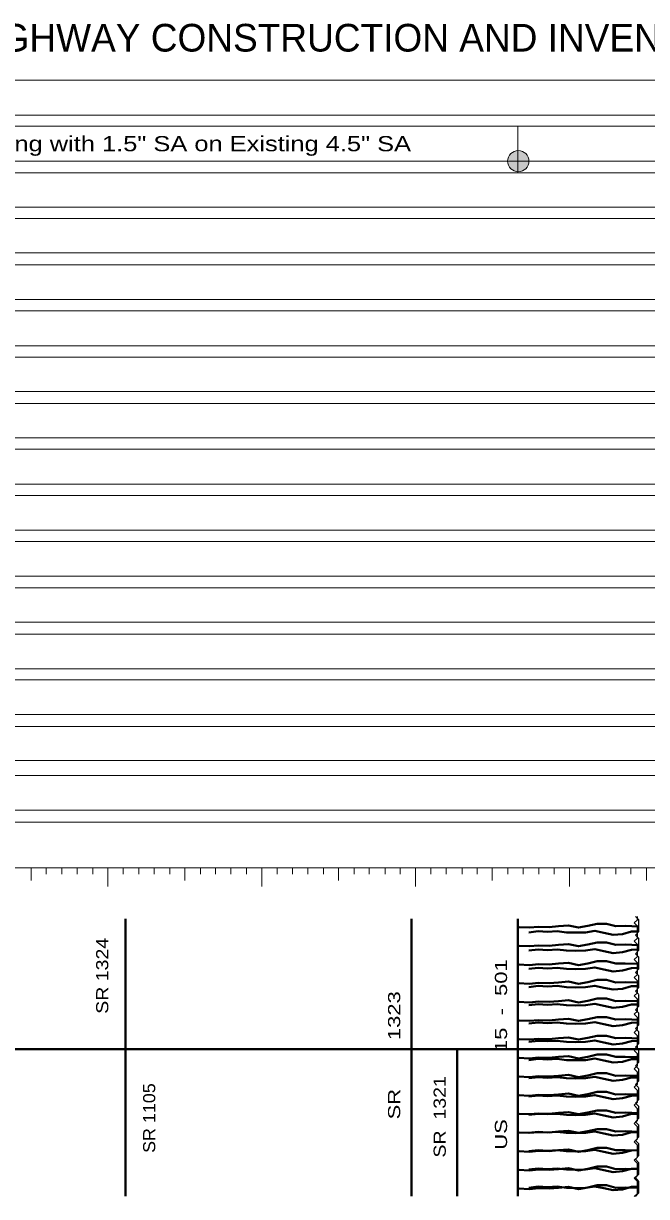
# Model space of a CAD drawing. Extents: x -6.9 to 14.9, y -10.9 to 5.7.
# Drawn here: x -2.9 to 1.19, y -2.04 to 5.67 of the extents above; entities that cross this region are included whole.
import ezdxf
from ezdxf.enums import TextEntityAlignment as Align

# ---------------------------------------------------------------- set-up
doc = ezdxf.new("R2010")
doc.units = 0
doc.header["$LTSCALE"] = 0.04
doc.layers.add('1', color=7, linetype='Continuous', lineweight=13)

msp = doc.modelspace()

# ---------------------------------------------------------------- hatches: boundary and pattern name
at = {"layer": '1'}
msp.add_hatch(color=256, dxfattribs=at).paths.add_polyline_path([(0.421, 4.767, 1), (0.281, 4.767, 1)])

# ---------------------------------------------------------------- linework, layer by layer
for p, q in [((-6.921, 5.3), (14.851, 5.3)), ((-5.382, 5.069), (14.851, 5.069)), ((-6.921, 4.997), (14.851, 4.997)), ((0.348, 4.69), (0.348, 4.997)), ((-5.382, 4.768), (14.851, 4.768)), ((-6.396, 4.69), (14.851, 4.69)), ((-5.382, 4.464), (14.851, 4.464)), ((-6.396, 4.389), (14.851, 4.389)), ((-5.382, 4.163), (14.851, 4.163)), ((-6.396, 4.085), (14.851, 4.085)), ((-6.396, 3.783), (14.851, 3.783)), ((-5.382, 3.856), (14.851, 3.856)), ((-5.382, 3.553), (14.851, 3.553)), ((-6.396, 3.477), (14.851, 3.477)), ((-5.382, 3.251), (14.851, 3.251)), ((-6.396, 3.173), (14.851, 3.173)), ((-5.382, 2.947), (14.851, 2.947)), ((-6.396, 2.872), (14.851, 2.872)), ((-5.382, 2.643), (14.851, 2.643)), ((-6.396, 2.568), (14.851, 2.568)), ((-5.382, 2.34), (14.851, 2.34)), ((-6.396, 2.264), (14.851, 2.264)), ((-5.382, 2.036), (14.851, 2.036)), ((-6.396, 1.96), (14.851, 1.96)), ((-5.382, 1.734), (14.851, 1.734)), ((-6.396, 1.656), (14.851, 1.656)), ((-5.382, 1.428), (14.851, 1.428)), ((-6.396, 1.355), (14.851, 1.355)), ((-5.382, 1.126), (14.851, 1.126)), ((-6.396, 1.049), (14.851, 1.049)), ((-5.382, 0.825), (14.851, 0.825)), ((-6.921, 0.725), (14.851, 0.725)), ((-5.382, 0.497), (14.851, 0.497)), ((-2.854, 0.035), (-2.854, 0.118)), ((-2.754, 0.076), (-2.754, 0.118)), ((-2.652, 0.076), (-2.652, 0.118)), ((-2.55, 0.076), (-2.55, 0.118)), ((-2.448, 0.076), (-2.448, 0.118)), ((-2.348, -0.004), (-2.348, 0.118)), ((-2.249, 0.076), (-2.249, 0.118)), ((-2.146, 0.076), (-2.146, 0.118)), ((-2.044, 0.076), (-2.044, 0.118)), ((-1.942, 0.076), (-1.942, 0.118)), ((-1.843, 0.035), (-1.843, 0.118)), ((-1.74, 0.076), (-1.74, 0.118)), ((-1.641, 0.076), (-1.641, 0.118)), ((-1.539, 0.076), (-1.539, 0.118)), ((-1.437, 0.076), (-1.437, 0.118)), ((-1.337, -0.004), (-1.337, 0.118)), ((-1.235, 0.076), (-1.235, 0.118)), ((-1.135, 0.076), (-1.135, 0.118)), ((-1.033, 0.076), (-1.033, 0.118)), ((-0.931, 0.076), (-0.931, 0.118)), ((-0.831, 0.035), (-0.831, 0.118)), ((-0.729, 0.076), (-0.729, 0.118)), ((-0.63, 0.076), (-0.63, 0.118)), ((-0.525, 0.076), (-0.525, 0.118)), ((-0.425, 0.076), (-0.425, 0.118)), ((-0.326, -0.004), (-0.326, 0.118)), ((-0.224, 0.076), (-0.224, 0.118)), ((-0.124, 0.076), (-0.124, 0.118)), ((-0.019, 0.076), (-0.019, 0.118)), ((0.08, 0.076), (0.08, 0.118)), ((0.18, 0.035), (0.18, 0.118)), ((0.282, 0.076), (0.282, 0.118)), ((0.382, 0.076), (0.382, 0.118)), ((0.486, 0.076), (0.486, 0.118)), ((0.586, 0.076), (0.586, 0.118)), ((0.688, -0.004), (0.688, 0.118)), ((0.788, 0.076), (0.788, 0.118)), ((0.887, 0.076), (0.887, 0.118)), ((0.992, 0.076), (0.992, 0.118)), ((1.092, 0.076), (1.092, 0.118)), ((1.194, 0.035), (1.194, 0.118))]:
    msp.add_line(p, q, dxfattribs=at)
at = {"layer": '1', "lineweight": 40}
for p, q in [((-2.232, -2.041), (-2.232, -0.217)), ((-0.352, -2.041), (-0.352, -0.217)), ((0.348, -2.041), (0.348, -0.217)), ((-0.052, -1.075), (-0.052, -2.041))]:
    msp.add_line(p, q, dxfattribs=at)
at = {"layer": '1', "lineweight": 25}
for p, q in [((1.113, -0.244), (1.135, -0.224)), ((1.121, -0.202), (1.141, -0.222)), ((1.121, -0.202), (1.141, -0.222)), ((1.135, -0.224), (1.135, -0.202)), ((1.141, -0.222), (1.141, -0.302)), ((1.141, -0.222), (1.141, -0.302)), ((1.135, -0.266), (1.113, -0.244)), ((1.141, -0.303), (1.121, -0.325)), ((1.141, -0.303), (1.121, -0.325)), ((1.135, -0.344), (1.135, -0.266)), ((1.113, -0.364), (1.135, -0.344)), ((1.135, -0.386), (1.113, -0.364)), ((1.121, -0.325), (1.141, -0.345)), ((1.121, -0.325), (1.141, -0.345)), ((1.141, -0.345), (1.141, -0.425)), ((1.141, -0.345), (1.141, -0.425)), ((1.141, -0.425), (1.121, -0.447)), ((1.141, -0.425), (1.121, -0.447)), ((1.121, -0.448), (1.141, -0.468)), ((1.121, -0.448), (1.141, -0.468)), ((1.135, -0.464), (1.135, -0.386)), ((1.113, -0.484), (1.135, -0.464)), ((1.135, -0.506), (1.113, -0.484)), ((1.135, -0.584), (1.135, -0.506)), ((1.141, -0.468), (1.141, -0.548)), ((1.141, -0.468), (1.141, -0.548)), ((1.113, -0.604), (1.135, -0.584)), ((1.135, -0.626), (1.113, -0.604)), ((1.141, -0.548), (1.121, -0.57)), ((1.141, -0.548), (1.121, -0.57)), ((1.121, -0.571), (1.141, -0.591)), ((1.121, -0.571), (1.141, -0.591)), ((1.141, -0.591), (1.141, -0.671)), ((1.141, -0.591), (1.141, -0.671)), ((1.141, -0.671), (1.121, -0.693)), ((1.141, -0.671), (1.121, -0.693)), ((1.121, -0.693), (1.141, -0.713)), ((1.121, -0.693), (1.141, -0.713)), ((1.135, -0.704), (1.135, -0.626)), ((1.113, -0.724), (1.135, -0.704)), ((1.135, -0.746), (1.113, -0.724)), ((1.135, -0.824), (1.135, -0.746)), ((1.141, -0.714), (1.141, -0.793)), ((1.141, -0.714), (1.141, -0.793)), ((1.113, -0.844), (1.135, -0.824)), ((1.135, -0.866), (1.113, -0.844)), ((1.141, -0.794), (1.121, -0.816)), ((1.141, -0.794), (1.121, -0.816)), ((1.121, -0.816), (1.141, -0.836)), ((1.121, -0.816), (1.141, -0.836)), ((1.141, -0.836), (1.141, -0.916)), ((1.141, -0.836), (1.141, -0.916)), ((1.141, -0.917), (1.121, -0.939)), ((1.141, -0.917), (1.121, -0.939)), ((1.135, -0.944), (1.135, -0.866)), ((1.113, -0.964), (1.135, -0.944)), ((1.135, -0.986), (1.113, -0.964)), ((1.121, -0.939), (1.141, -0.959)), ((1.121, -0.939), (1.141, -0.959)), ((1.135, -1.064), (1.135, -0.986)), ((1.141, -0.959), (1.141, -1.039)), ((1.141, -0.959), (1.141, -1.039)), ((1.113, -1.084), (1.135, -1.064)), ((1.141, -1.039), (1.121, -1.061)), ((1.141, -1.039), (1.121, -1.061)), ((1.121, -1.062), (1.141, -1.082)), ((1.121, -1.062), (1.141, -1.082)), ((1.135, -1.106), (1.113, -1.084)), ((1.135, -1.184), (1.135, -1.106)), ((1.141, -1.082), (1.141, -1.162)), ((1.141, -1.082), (1.141, -1.162)), ((1.113, -1.204), (1.135, -1.184)), ((1.135, -1.226), (1.113, -1.204)), ((1.141, -1.162), (1.121, -1.184)), ((1.141, -1.162), (1.121, -1.184)), ((1.121, -1.185), (1.141, -1.205)), ((1.121, -1.185), (1.141, -1.205)), ((1.135, -1.304), (1.135, -1.226)), ((1.141, -1.205), (1.141, -1.285)), ((1.141, -1.205), (1.141, -1.285)), ((1.113, -1.324), (1.135, -1.304)), ((1.141, -1.285), (1.121, -1.307)), ((1.141, -1.285), (1.121, -1.307)), ((1.121, -1.307), (1.141, -1.327)), ((1.121, -1.307), (1.141, -1.327)), ((1.135, -1.346), (1.113, -1.324)), ((1.135, -1.424), (1.135, -1.346)), ((1.141, -1.328), (1.141, -1.407)), ((1.141, -1.328), (1.141, -1.407)), ((1.113, -1.444), (1.135, -1.424)), ((1.135, -1.466), (1.113, -1.444)), ((1.141, -1.408), (1.121, -1.43)), ((1.141, -1.408), (1.121, -1.43)), ((1.121, -1.43), (1.141, -1.45)), ((1.121, -1.43), (1.141, -1.45)), ((1.135, -1.544), (1.135, -1.466)), ((1.141, -1.45), (1.141, -1.53)), ((1.141, -1.45), (1.141, -1.53)), ((1.141, -1.531), (1.121, -1.553)), ((1.141, -1.531), (1.121, -1.553)), ((1.113, -1.564), (1.135, -1.544)), ((1.135, -1.586), (1.113, -1.564)), ((1.121, -1.553), (1.141, -1.573)), ((1.121, -1.553), (1.141, -1.573)), ((1.135, -1.664), (1.135, -1.586)), ((1.141, -1.573), (1.141, -1.653)), ((1.141, -1.573), (1.141, -1.653)), ((1.113, -1.684), (1.135, -1.664)), ((1.135, -1.706), (1.113, -1.684)), ((1.141, -1.653), (1.121, -1.675)), ((1.141, -1.653), (1.121, -1.675)), ((1.121, -1.676), (1.141, -1.696)), ((1.121, -1.676), (1.141, -1.696)), ((1.141, -1.696), (1.141, -1.776)), ((1.141, -1.696), (1.141, -1.776)), ((1.135, -1.784), (1.135, -1.706)), ((1.113, -1.804), (1.135, -1.784)), ((1.135, -1.826), (1.113, -1.804)), ((1.141, -1.776), (1.121, -1.798)), ((1.141, -1.776), (1.121, -1.798)), ((1.121, -1.799), (1.141, -1.819)), ((1.121, -1.799), (1.141, -1.819)), ((1.135, -1.904), (1.135, -1.826)), ((1.141, -1.819), (1.141, -1.899)), ((1.141, -1.819), (1.141, -1.899)), ((1.113, -1.924), (1.135, -1.904)), ((1.135, -1.946), (1.113, -1.924)), ((1.141, -1.899), (1.121, -1.921)), ((1.141, -1.899), (1.121, -1.921)), ((1.121, -1.921), (1.141, -1.941)), ((1.121, -1.921), (1.141, -1.941)), ((1.135, -2.024), (1.135, -1.946)), ((1.141, -1.942), (1.141, -2.021)), ((1.141, -1.942), (1.141, -2.021)), ((1.113, -2.044), (1.135, -2.024)), ((1.141, -2.022), (1.121, -2.044)), ((1.141, -2.022), (1.121, -2.044))]:
    msp.add_line(p, q, dxfattribs=at)
at = {"layer": '1'}
for points in [[(-6.921, 0.419), (-5.382, 0.419), (14.851, 0.419)], [(-6.921, 0.118), (-5.382, 0.118), (14.851, 0.118)]]:
    msp.add_lwpolyline(points, dxfattribs=at)
at = {"layer": '1', "lineweight": 40}
for points in [[(1.141, -0.267), (1.054, -0.264), (0.992, -0.266), (0.932, -0.25), (0.87, -0.25), (0.808, -0.264), (0.746, -0.275), (0.682, -0.261), (0.615, -0.266), (0.553, -0.272), (0.487, -0.27), (0.423, -0.275), (0.355, -0.272), (0.345, -0.264)], [(1.141, -0.267), (1.054, -0.264), (0.992, -0.266), (0.932, -0.25), (0.87, -0.25), (0.808, -0.264), (0.746, -0.275), (0.682, -0.261), (0.615, -0.266), (0.553, -0.272), (0.487, -0.27), (0.423, -0.275), (0.355, -0.272), (0.345, -0.264)], [(0.42, -0.306), (0.482, -0.299), (0.544, -0.303), (0.606, -0.299), (0.668, -0.306), (0.73, -0.308), (0.794, -0.306), (0.854, -0.297), (0.914, -0.31), (0.974, -0.323), (1.036, -0.317), (1.096, -0.301), (1.135, -0.3)], [(1.141, -0.39), (1.054, -0.387), (0.992, -0.389), (0.932, -0.373), (0.87, -0.373), (0.808, -0.387), (0.746, -0.398), (0.682, -0.384), (0.615, -0.389), (0.553, -0.395), (0.487, -0.393), (0.423, -0.398), (0.355, -0.395), (0.345, -0.387)], [(1.141, -0.39), (1.054, -0.387), (0.992, -0.389), (0.932, -0.373), (0.87, -0.373), (0.808, -0.387), (0.746, -0.398), (0.682, -0.384), (0.615, -0.389), (0.553, -0.395), (0.487, -0.393), (0.423, -0.398), (0.355, -0.395), (0.345, -0.387)], [(0.42, -0.426), (0.482, -0.419), (0.544, -0.423), (0.606, -0.419), (0.668, -0.426), (0.73, -0.428), (0.794, -0.426), (0.854, -0.417), (0.914, -0.43), (0.974, -0.443), (1.036, -0.437), (1.096, -0.421), (1.135, -0.42)], [(1.141, -0.513), (1.054, -0.51), (0.992, -0.512), (0.932, -0.496), (0.87, -0.496), (0.808, -0.51), (0.746, -0.521), (0.682, -0.507), (0.615, -0.512), (0.553, -0.518), (0.487, -0.516), (0.423, -0.521), (0.355, -0.518), (0.345, -0.51)], [(1.141, -0.513), (1.054, -0.51), (0.992, -0.512), (0.932, -0.496), (0.87, -0.496), (0.808, -0.51), (0.746, -0.521), (0.682, -0.507), (0.615, -0.512), (0.553, -0.518), (0.487, -0.516), (0.423, -0.521), (0.355, -0.518), (0.345, -0.51)], [(0.42, -0.546), (0.482, -0.539), (0.544, -0.543), (0.606, -0.539), (0.668, -0.546), (0.73, -0.548), (0.794, -0.546), (0.854, -0.537), (0.914, -0.55), (0.974, -0.563), (1.036, -0.557), (1.096, -0.541), (1.135, -0.54)], [(1.141, -0.636), (1.054, -0.633), (0.992, -0.635), (0.932, -0.619), (0.87, -0.619), (0.808, -0.633), (0.746, -0.644), (0.682, -0.63), (0.615, -0.635), (0.553, -0.641), (0.487, -0.639), (0.423, -0.644), (0.355, -0.641), (0.345, -0.633)], [(1.141, -0.636), (1.054, -0.633), (0.992, -0.635), (0.932, -0.619), (0.87, -0.619), (0.808, -0.633), (0.746, -0.644), (0.682, -0.63), (0.615, -0.635), (0.553, -0.641), (0.487, -0.639), (0.423, -0.644), (0.355, -0.641), (0.345, -0.633)], [(0.42, -0.666), (0.482, -0.659), (0.544, -0.663), (0.606, -0.659), (0.668, -0.666), (0.73, -0.668), (0.794, -0.666), (0.854, -0.657), (0.914, -0.67), (0.974, -0.683), (1.036, -0.677), (1.096, -0.661), (1.135, -0.66)], [(1.141, -0.759), (1.054, -0.756), (0.992, -0.758), (0.932, -0.742), (0.87, -0.742), (0.808, -0.756), (0.746, -0.767), (0.682, -0.753), (0.615, -0.758), (0.553, -0.764), (0.487, -0.762), (0.423, -0.767), (0.355, -0.764), (0.345, -0.756)], [(1.141, -0.759), (1.054, -0.756), (0.992, -0.758), (0.932, -0.742), (0.87, -0.742), (0.808, -0.756), (0.746, -0.767), (0.682, -0.753), (0.615, -0.758), (0.553, -0.764), (0.487, -0.762), (0.423, -0.767), (0.355, -0.764), (0.345, -0.756)], [(0.42, -0.786), (0.482, -0.779), (0.544, -0.783), (0.606, -0.779), (0.668, -0.786), (0.73, -0.788), (0.794, -0.786), (0.854, -0.777), (0.914, -0.79), (0.974, -0.803), (1.036, -0.797), (1.096, -0.781), (1.135, -0.78)], [(1.141, -0.881), (1.054, -0.878), (0.992, -0.88), (0.932, -0.864), (0.87, -0.864), (0.808, -0.878), (0.746, -0.889), (0.682, -0.875), (0.615, -0.88), (0.553, -0.886), (0.487, -0.884), (0.423, -0.889), (0.355, -0.886), (0.345, -0.878)], [(1.141, -0.881), (1.054, -0.878), (0.992, -0.88), (0.932, -0.864), (0.87, -0.864), (0.808, -0.878), (0.746, -0.889), (0.682, -0.875), (0.615, -0.88), (0.553, -0.886), (0.487, -0.884), (0.423, -0.889), (0.355, -0.886), (0.345, -0.878)], [(0.42, -0.906), (0.482, -0.899), (0.544, -0.903), (0.606, -0.899), (0.668, -0.906), (0.73, -0.908), (0.794, -0.906), (0.854, -0.897), (0.914, -0.91), (0.974, -0.923), (1.036, -0.917), (1.096, -0.901), (1.135, -0.9)], [(1.141, -1.004), (1.054, -1.001), (0.992, -1.003), (0.932, -0.987), (0.87, -0.987), (0.808, -1.001), (0.746, -1.012), (0.682, -0.998), (0.615, -1.003), (0.553, -1.009), (0.487, -1.007), (0.423, -1.012), (0.355, -1.009), (0.345, -1.001)], [(1.141, -1.004), (1.054, -1.001), (0.992, -1.003), (0.932, -0.987), (0.87, -0.987), (0.808, -1.001), (0.746, -1.012), (0.682, -0.998), (0.615, -1.003), (0.553, -1.009), (0.487, -1.007), (0.423, -1.012), (0.355, -1.009), (0.345, -1.001)], [(-4.002, -1.075), (-3.732, -1.075), (-2.232, -1.075), (-0.352, -1.075), (-0.052, -1.075), (0.348, -1.075), (1.648, -1.075), (2.288, -1.075), (4.048, -1.075), (5.568, -1.075), (6.118, -1.075), (6.618, -1.075)], [(0.42, -1.026), (0.482, -1.019), (0.544, -1.023), (0.606, -1.019), (0.668, -1.026), (0.73, -1.028), (0.794, -1.026), (0.854, -1.017), (0.914, -1.03), (0.974, -1.043), (1.036, -1.037), (1.096, -1.021), (1.135, -1.02)], [(1.141, -1.127), (1.054, -1.124), (0.992, -1.126), (0.932, -1.11), (0.87, -1.11), (0.808, -1.124), (0.746, -1.135), (0.682, -1.121), (0.615, -1.126), (0.553, -1.132), (0.487, -1.13), (0.423, -1.135), (0.355, -1.132), (0.345, -1.124)], [(1.141, -1.127), (1.054, -1.124), (0.992, -1.126), (0.932, -1.11), (0.87, -1.11), (0.808, -1.124), (0.746, -1.135), (0.682, -1.121), (0.615, -1.126), (0.553, -1.132), (0.487, -1.13), (0.423, -1.135), (0.355, -1.132), (0.345, -1.124)], [(0.42, -1.146), (0.482, -1.139), (0.544, -1.143), (0.606, -1.139), (0.668, -1.146), (0.73, -1.148), (0.794, -1.146), (0.854, -1.137), (0.914, -1.15), (0.974, -1.163), (1.036, -1.157), (1.096, -1.141), (1.135, -1.14)], [(1.141, -1.25), (1.054, -1.247), (0.992, -1.249), (0.932, -1.233), (0.87, -1.233), (0.808, -1.247), (0.746, -1.258), (0.682, -1.244), (0.615, -1.249), (0.553, -1.255), (0.487, -1.253), (0.423, -1.258), (0.355, -1.255), (0.345, -1.247)], [(1.141, -1.25), (1.054, -1.247), (0.992, -1.249), (0.932, -1.233), (0.87, -1.233), (0.808, -1.247), (0.746, -1.258), (0.682, -1.244), (0.615, -1.249), (0.553, -1.255), (0.487, -1.253), (0.423, -1.258), (0.355, -1.255), (0.345, -1.247)], [(0.42, -1.266), (0.482, -1.259), (0.544, -1.263), (0.606, -1.259), (0.668, -1.266), (0.73, -1.268), (0.794, -1.266), (0.854, -1.257), (0.914, -1.27), (0.974, -1.283), (1.036, -1.277), (1.096, -1.261), (1.135, -1.26)], [(1.141, -1.373), (1.054, -1.37), (0.992, -1.372), (0.932, -1.356), (0.87, -1.356), (0.808, -1.37), (0.746, -1.381), (0.682, -1.367), (0.615, -1.372), (0.553, -1.378), (0.487, -1.376), (0.423, -1.381), (0.355, -1.378), (0.345, -1.37)], [(1.141, -1.373), (1.054, -1.37), (0.992, -1.372), (0.932, -1.356), (0.87, -1.356), (0.808, -1.37), (0.746, -1.381), (0.682, -1.367), (0.615, -1.372), (0.553, -1.378), (0.487, -1.376), (0.423, -1.381), (0.355, -1.378), (0.345, -1.37)], [(0.42, -1.386), (0.482, -1.379), (0.544, -1.383), (0.606, -1.379), (0.668, -1.386), (0.73, -1.388), (0.794, -1.386), (0.854, -1.377), (0.914, -1.39), (0.974, -1.403), (1.036, -1.397), (1.096, -1.381), (1.135, -1.38)], [(1.141, -1.495), (1.054, -1.492), (0.992, -1.494), (0.932, -1.478), (0.87, -1.478), (0.808, -1.492), (0.746, -1.503), (0.682, -1.489), (0.615, -1.494), (0.553, -1.5), (0.487, -1.498), (0.423, -1.503), (0.355, -1.5), (0.345, -1.492)], [(1.141, -1.495), (1.054, -1.492), (0.992, -1.494), (0.932, -1.478), (0.87, -1.478), (0.808, -1.492), (0.746, -1.503), (0.682, -1.489), (0.615, -1.494), (0.553, -1.5), (0.487, -1.498), (0.423, -1.503), (0.355, -1.5), (0.345, -1.492)], [(0.42, -1.506), (0.482, -1.499), (0.544, -1.503), (0.606, -1.499), (0.668, -1.506), (0.73, -1.508), (0.794, -1.506), (0.854, -1.497), (0.914, -1.51), (0.974, -1.523), (1.036, -1.517), (1.096, -1.501), (1.135, -1.5)], [(1.141, -1.618), (1.054, -1.615), (0.992, -1.617), (0.932, -1.601), (0.87, -1.601), (0.808, -1.615), (0.746, -1.626), (0.682, -1.612), (0.615, -1.617), (0.553, -1.623), (0.487, -1.621), (0.423, -1.626), (0.355, -1.623), (0.345, -1.615)], [(1.141, -1.618), (1.054, -1.615), (0.992, -1.617), (0.932, -1.601), (0.87, -1.601), (0.808, -1.615), (0.746, -1.626), (0.682, -1.612), (0.615, -1.617), (0.553, -1.623), (0.487, -1.621), (0.423, -1.626), (0.355, -1.623), (0.345, -1.615)], [(0.42, -1.626), (0.482, -1.619), (0.544, -1.623), (0.606, -1.619), (0.668, -1.626), (0.73, -1.628), (0.794, -1.626), (0.854, -1.617), (0.914, -1.63), (0.974, -1.643), (1.036, -1.637), (1.096, -1.621), (1.135, -1.62)], [(1.141, -1.741), (1.054, -1.738), (0.992, -1.74), (0.932, -1.724), (0.87, -1.724), (0.808, -1.738), (0.746, -1.749), (0.682, -1.735), (0.615, -1.74), (0.553, -1.746), (0.487, -1.744), (0.423, -1.749), (0.355, -1.746), (0.345, -1.738)], [(1.141, -1.741), (1.054, -1.738), (0.992, -1.74), (0.932, -1.724), (0.87, -1.724), (0.808, -1.738), (0.746, -1.749), (0.682, -1.735), (0.615, -1.74), (0.553, -1.746), (0.487, -1.744), (0.423, -1.749), (0.355, -1.746), (0.345, -1.738)], [(0.42, -1.746), (0.482, -1.739), (0.544, -1.743), (0.606, -1.739), (0.668, -1.746), (0.73, -1.748), (0.794, -1.746), (0.854, -1.737), (0.914, -1.75), (0.974, -1.763), (1.036, -1.757), (1.096, -1.741), (1.135, -1.74)], [(1.141, -1.864), (1.054, -1.861), (0.992, -1.863), (0.932, -1.847), (0.87, -1.847), (0.808, -1.861), (0.746, -1.872), (0.682, -1.858), (0.615, -1.863), (0.553, -1.869), (0.487, -1.867), (0.423, -1.872), (0.355, -1.869), (0.345, -1.861)], [(1.141, -1.864), (1.054, -1.861), (0.992, -1.863), (0.932, -1.847), (0.87, -1.847), (0.808, -1.861), (0.746, -1.872), (0.682, -1.858), (0.615, -1.863), (0.553, -1.869), (0.487, -1.867), (0.423, -1.872), (0.355, -1.869), (0.345, -1.861)], [(0.42, -1.866), (0.482, -1.859), (0.544, -1.863), (0.606, -1.859), (0.668, -1.866), (0.73, -1.868), (0.794, -1.866), (0.854, -1.857), (0.914, -1.87), (0.974, -1.883), (1.036, -1.877), (1.096, -1.861), (1.135, -1.86)], [(1.141, -1.987), (1.054, -1.984), (0.992, -1.986), (0.932, -1.97), (0.87, -1.97), (0.808, -1.984), (0.746, -1.995), (0.682, -1.981), (0.615, -1.986), (0.553, -1.992), (0.487, -1.99), (0.423, -1.995), (0.355, -1.992), (0.345, -1.984)], [(1.141, -1.987), (1.054, -1.984), (0.992, -1.986), (0.932, -1.97), (0.87, -1.97), (0.808, -1.984), (0.746, -1.995), (0.682, -1.981), (0.615, -1.986), (0.553, -1.992), (0.487, -1.99), (0.423, -1.995), (0.355, -1.992), (0.345, -1.984)], [(0.42, -1.986), (0.482, -1.979), (0.544, -1.983), (0.606, -1.979), (0.668, -1.986), (0.73, -1.988), (0.794, -1.986), (0.854, -1.977), (0.914, -1.99), (0.974, -2.003), (1.036, -1.997), (1.096, -1.981), (1.135, -1.98)]]:
    msp.add_lwpolyline(points, dxfattribs=at)
at = {"layer": '1'}
msp.add_circle((0.351, 4.767), 0.07, dxfattribs=at)

# ---------------------------------------------------------------- texts
msp.add_text('NORTH CAROLINA STATE HIGHWAY CONSTRUCTION AND INVENTORY DIAGRAM', height=0.1821, dxfattribs=at).set_placement((-6.396, 5.488))
at = {"layer": '1', "width": 1.25}
msp.add_text('1969 6.592115 Resurfacing with 1.5" SA on Existing 4.5" SA', height=0.1, dxfattribs=at).set_placement((-2.593, 4.832), align=Align.CENTER)
at = {"layer": '1'}
for s, width, p in [('SR 1324', 1.2, (-2.346, -0.592)), ('US           15  -  501', 1.35, (0.277, -1.1095)), ('SR        1323', 1.35, (-0.426, -1.115)), ('SR 1105', 1.1, (-2.037, -1.528)), ('SR  1321', 1.2, (-0.126, -1.52))]:
    msp.add_text(s, height=0.08, rotation=90, dxfattribs=dict(at, width=width)).set_placement(p, align=Align.CENTER)

doc.saveas('drawing.dxf')
